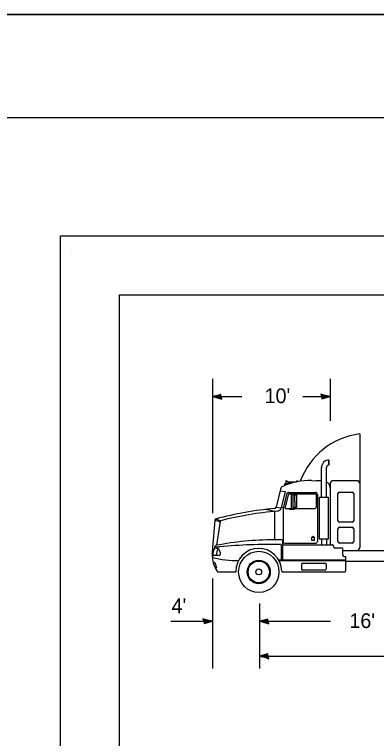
# Model space of a CAD drawing. Extents: x 2145173 to 2147094, y 2149363 to 2149822.
# Drawn here: x 2146571.3 to 2146606.5, y 2149732.5 to 2149802.8 of the extents above; entities that cross this region are included whole.
import ezdxf

# ---------------------------------------------------------------- set-up
doc = ezdxf.new("R2010")
doc.units = 0
for name, color, linetype in [('Design_EX_Roadway Dimensions', 7, 'Continuous'), ('Level 48', 7, 'Continuous'), ('Sheets_50 Reference Boundary', 7, 'Continuous'), ('Sheets_General Details', 7, 'Continuous'), ('Sheets_Printer Plotting Border', 7, 'Continuous'), ('Topo_Building', 7, 'Continuous')]:
    doc.layers.add(name, color=color, linetype=linetype)

msp = doc.modelspace()

# ---------------------------------------------------------------- linework, layer by layer
at = {"layer": 'Design_EX_Roadway Dimensions'}
for p, q in [((2146590.554, 2149767.391), (2146590.554, 2149754.359)), ((2146602.007, 2149767.391), (2146602.007, 2149763.316)), ((2146590.554, 2149765.674), (2146593.419, 2149765.674)), ((2146599.34, 2149765.674), (2146602.007, 2149765.674)), ((2146590.554, 2149748.016), (2146590.554, 2149739.283)), ((2146595.134, 2149745.58), (2146595.134, 2149739.283)), ((2146586.529, 2149743.863), (2146590.554, 2149743.863)), ((2146595.134, 2149743.863), (2146602.035, 2149743.863)), ((2146595.134, 2149740.488), (2146621.396, 2149740.488))]:
    msp.add_line(p, q, dxfattribs=at)
for points in [[(2146591.397, 2149765.651), (2146591.369, 2149765.878), (2146591.012, 2149765.779), (2146590.554, 2149765.674), (2146591.044, 2149765.555), (2146591.47, 2149765.42), (2146591.397, 2149765.651), (2146591.36, 2149765.802), (2146590.866, 2149765.674), (2146591.406, 2149765.502), (2146591.324, 2149765.695), (2146591.099, 2149765.667), (2146591.314, 2149765.608)], [(2146601.169, 2149765.697), (2146601.197, 2149765.47), (2146601.549, 2149765.569), (2146602.007, 2149765.674), (2146601.522, 2149765.793), (2146601.091, 2149765.928), (2146601.169, 2149765.697), (2146601.206, 2149765.546), (2146601.7, 2149765.674), (2146601.16, 2149765.846), (2146601.238, 2149765.653), (2146601.467, 2149765.681), (2146601.247, 2149765.74)], [(2146589.716, 2149743.883), (2146589.744, 2149743.659), (2146590.096, 2149743.757), (2146590.554, 2149743.863), (2146590.069, 2149743.984), (2146589.638, 2149744.117), (2146589.716, 2149743.883), (2146589.753, 2149743.737), (2146590.247, 2149743.865), (2146589.707, 2149744.035), (2146589.785, 2149743.842), (2146590.014, 2149743.87), (2146589.794, 2149743.929)], [(2146589.716, 2149743.883), (2146589.744, 2149743.659), (2146590.096, 2149743.757), (2146590.554, 2149743.863), (2146590.069, 2149743.984), (2146589.638, 2149744.117), (2146589.716, 2149743.883), (2146589.753, 2149743.737), (2146590.247, 2149743.865), (2146589.707, 2149744.035), (2146589.785, 2149743.842), (2146590.014, 2149743.87), (2146589.794, 2149743.929)], [(2146595.976, 2149743.842), (2146595.949, 2149744.067), (2146595.592, 2149743.968), (2146595.134, 2149743.863), (2146595.624, 2149743.741), (2146596.049, 2149743.609), (2146595.976, 2149743.842), (2146595.94, 2149743.989), (2146595.445, 2149743.86), (2146595.985, 2149743.691), (2146595.903, 2149743.883), (2146595.679, 2149743.856), (2146595.894, 2149743.796)], [(2146595.976, 2149740.465), (2146595.949, 2149740.689), (2146595.592, 2149740.593), (2146595.134, 2149740.488), (2146595.624, 2149740.366), (2146596.049, 2149740.231), (2146595.976, 2149740.465), (2146595.94, 2149740.614), (2146595.445, 2149740.486), (2146595.985, 2149740.314), (2146595.903, 2149740.506), (2146595.679, 2149740.479), (2146595.894, 2149740.419)]]:
    msp.add_lwpolyline(points, dxfattribs=at)
at = {"layer": 'Level 48'}
msp.add_lwpolyline([(2146414.15, 2149802.771), (2147094.15, 2149802.771), (2147094.15, 2149362.771), (2146414.15, 2149362.771)], close=True, dxfattribs=at)
at = {"layer": 'Sheets_50 Reference Boundary'}
msp.add_lwpolyline([(2146454.15, 2149792.767), (2147084.15, 2149792.767), (2147084.15, 2149392.771), (2146454.15, 2149392.771)], close=True, dxfattribs=at)
at = {"layer": 'Sheets_General Details'}
for p, q in [((2147094.15, 2149802.771), (2146414.15, 2149802.771)), ((2146576.901, 2149779.596), (2146576.901, 2149779.596))]:
    msp.add_line(p, q, dxfattribs=at)
for points in [[(2146454.15, 2149792.771), (2147084.15, 2149792.771), (2147084.15, 2149372.771), (2146454.15, 2149372.771)], [(2146575.803, 2149781.285), (2146770.424, 2149781.285), (2146770.424, 2149655.354), (2146575.803, 2149655.354)], [(2146581.527, 2149775.561), (2146764.7, 2149775.561), (2146764.7, 2149661.078), (2146581.527, 2149661.078)]]:
    msp.add_lwpolyline(points, close=True, dxfattribs=at)
at = {"layer": 'Sheets_Printer Plotting Border'}
msp.add_lwpolyline([(2146414.15, 2149362.771), (2147094.15, 2149362.771), (2147094.15, 2149802.771), (2146414.15, 2149802.771)], close=True, dxfattribs=at)
at = {"layer": 'Topo_Building'}
for p, q in [((2146576.901, 2149779.596), (2146576.901, 2149779.596)), ((2146604.867, 2149762.054), (2146604.867, 2149757.228)), ((2146604.867, 2149762.054), (2146604.867, 2149757.228)), ((2146601.824, 2149759.519), (2146601.824, 2149759.03)), ((2146601.824, 2149759.519), (2146601.824, 2149759.03)), ((2146601.874, 2149759.519), (2146601.874, 2149759.034)), ((2146601.874, 2149759.519), (2146601.874, 2149759.034)), ((2146601.146, 2149755.916), (2146601.146, 2149758.778)), ((2146601.146, 2149755.916), (2146601.146, 2149758.778)), ((2146601.622, 2149755.916), (2146601.622, 2149758.778)), ((2146601.622, 2149755.916), (2146601.622, 2149758.778)), ((2146597.735, 2149757.212), (2146597.735, 2149757.546)), ((2146597.735, 2149757.546), (2146597.904, 2149757.404)), ((2146597.735, 2149757.212), (2146597.735, 2149757.546)), ((2146597.735, 2149757.546), (2146597.904, 2149757.404)), ((2146597.79, 2149757.212), (2146597.904, 2149757.312)), ((2146597.79, 2149757.212), (2146597.904, 2149757.312)), ((2146597.904, 2149757.404), (2146598.71, 2149757.404)), ((2146597.904, 2149757.404), (2146598.71, 2149757.404)), ((2146597.904, 2149757.312), (2146598.348, 2149757.312)), ((2146597.904, 2149757.312), (2146598.348, 2149757.312)), ((2146598.71, 2149757.404), (2146598.792, 2149757.518)), ((2146598.71, 2149757.404), (2146598.792, 2149757.518)), ((2146598.792, 2149757.518), (2146598.792, 2149757.413)), ((2146598.792, 2149757.518), (2146598.792, 2149757.413)), ((2146600.18, 2149757.527), (2146600.62, 2149757.514)), ((2146600.18, 2149757.527), (2146600.62, 2149757.514)), ((2146602.289, 2149757.516), (2146604.585, 2149757.516)), ((2146602.289, 2149757.516), (2146604.585, 2149757.516)), ((2146597.167, 2149756.689), (2146596.741, 2149754.94)), ((2146597.167, 2149756.689), (2146596.741, 2149754.94)), ((2146597.597, 2149757.212), (2146597.597, 2149757.047)), ((2146598.028, 2149757.212), (2146597.597, 2149757.212)), ((2146597.597, 2149757.212), (2146597.597, 2149757.047)), ((2146598.028, 2149757.212), (2146597.597, 2149757.212)), ((2146602.003, 2149757.23), (2146602.003, 2149751.3)), ((2146602.003, 2149757.23), (2146602.003, 2149751.3)), ((2146602.003, 2149757.228), (2146602.003, 2149751.302)), ((2146602.003, 2149757.228), (2146602.003, 2149751.302)), ((2146604.867, 2149757.228), (2146604.867, 2149751.027)), ((2146604.867, 2149757.228), (2146604.867, 2149751.027)), ((2146597.13, 2149756.538), (2146597.629, 2149756.465)), ((2146597.13, 2149756.538), (2146597.629, 2149756.465)), ((2146597.629, 2149756.465), (2146597.245, 2149754.89)), ((2146597.629, 2149756.465), (2146597.245, 2149754.89)), ((2146597.767, 2149756.188), (2146597.423, 2149754.817)), ((2146597.767, 2149756.188), (2146597.423, 2149754.817)), ((2146597.904, 2149756.154), (2146597.606, 2149754.94)), ((2146597.904, 2149756.154), (2146597.606, 2149754.94)), ((2146597.991, 2149756.369), (2146600.523, 2149756.369)), ((2146597.991, 2149756.369), (2146600.523, 2149756.369)), ((2146597.996, 2149756.227), (2146598.518, 2149756.227)), ((2146597.996, 2149756.227), (2146598.518, 2149756.227)), ((2146598.046, 2149756.264), (2146598.046, 2149756.293)), ((2146598.435, 2149756.293), (2146598.046, 2149756.293)), ((2146598.046, 2149756.264), (2146598.046, 2149756.293)), ((2146598.435, 2149756.293), (2146598.046, 2149756.293)), ((2146598.435, 2149756.264), (2146598.046, 2149756.264)), ((2146598.435, 2149756.264), (2146598.046, 2149756.264)), ((2146598.211, 2149756.227), (2146598.211, 2149754.817)), ((2146598.211, 2149756.227), (2146598.211, 2149754.817)), ((2146598.403, 2149756.135), (2146598.545, 2149756.135)), ((2146598.403, 2149754.904), (2146598.403, 2149756.135)), ((2146598.403, 2149756.135), (2146598.545, 2149756.135)), ((2146598.403, 2149754.904), (2146598.403, 2149756.135)), ((2146598.545, 2149755.508), (2146598.545, 2149756.149)), ((2146598.545, 2149755.508), (2146598.545, 2149756.149)), ((2146598.554, 2149756.227), (2146600.523, 2149756.227)), ((2146598.554, 2149756.227), (2146600.523, 2149756.227)), ((2146598.577, 2149755.508), (2146598.577, 2149756.149)), ((2146598.577, 2149755.508), (2146598.577, 2149756.149)), ((2146598.577, 2149756.135), (2146598.71, 2149756.135)), ((2146598.577, 2149756.135), (2146598.71, 2149756.135)), ((2146598.71, 2149756.135), (2146598.71, 2149754.904)), ((2146598.71, 2149756.135), (2146598.71, 2149754.904)), ((2146600.62, 2149756.131), (2146600.62, 2149754.915)), ((2146600.62, 2149756.131), (2146600.62, 2149754.915)), ((2146600.762, 2149756.129), (2146600.762, 2149751.616)), ((2146600.762, 2149756.129), (2146600.762, 2149751.616)), ((2146602.751, 2149753.617), (2146602.751, 2149756.254)), ((2146602.751, 2149753.617), (2146602.751, 2149756.254)), ((2146602.886, 2149756.392), (2146604.146, 2149756.392)), ((2146602.886, 2149756.392), (2146604.146, 2149756.392)), ((2146604.279, 2149756.254), (2146604.279, 2149753.617)), ((2146604.279, 2149756.254), (2146604.279, 2149753.617)), ((2146598.545, 2149755.508), (2146598.545, 2149754.862)), ((2146598.545, 2149755.508), (2146598.545, 2149754.862)), ((2146598.577, 2149755.508), (2146598.577, 2149754.862)), ((2146598.577, 2149755.508), (2146598.577, 2149754.862)), ((2146596.585, 2149754.523), (2146596.585, 2149751.865)), ((2146596.585, 2149754.523), (2146596.585, 2149751.865)), ((2146596.736, 2149754.936), (2146597.162, 2149754.881)), ((2146596.736, 2149754.936), (2146597.162, 2149754.881)), ((2146597.254, 2149754.936), (2146597.442, 2149754.89)), ((2146597.254, 2149754.936), (2146597.442, 2149754.89)), ((2146597.423, 2149754.817), (2146597.423, 2149751.616)), ((2146597.423, 2149754.817), (2146597.423, 2149751.616)), ((2146597.698, 2149754.817), (2146598.536, 2149754.817)), ((2146597.698, 2149754.817), (2146598.536, 2149754.817)), ((2146598.435, 2149754.748), (2146598.046, 2149754.748)), ((2146598.046, 2149754.748), (2146598.046, 2149754.72)), ((2146598.435, 2149754.748), (2146598.046, 2149754.748)), ((2146598.046, 2149754.748), (2146598.046, 2149754.72)), ((2146598.435, 2149754.72), (2146598.046, 2149754.72)), ((2146598.435, 2149754.72), (2146598.046, 2149754.72)), ((2146598.545, 2149754.904), (2146598.403, 2149754.904)), ((2146598.545, 2149754.904), (2146598.403, 2149754.904)), ((2146598.568, 2149754.817), (2146600.523, 2149754.817)), ((2146598.568, 2149754.817), (2146600.523, 2149754.817)), ((2146598.71, 2149754.904), (2146598.577, 2149754.904)), ((2146598.71, 2149754.904), (2146598.577, 2149754.904)), ((2146590.779, 2149753.653), (2146590.568, 2149751.043)), ((2146590.779, 2149753.653), (2146590.568, 2149751.043)), ((2146591.31, 2149753.562), (2146590.948, 2149751.242)), ((2146591.31, 2149753.562), (2146590.948, 2149751.242)), ((2146604.146, 2149753.479), (2146602.886, 2149753.479)), ((2146604.146, 2149753.479), (2146602.886, 2149753.479)), ((2146602.751, 2149751.6), (2146602.751, 2149752.85)), ((2146602.751, 2149751.6), (2146602.751, 2149752.85)), ((2146602.886, 2149752.987), (2146604.146, 2149752.987)), ((2146602.886, 2149752.987), (2146604.146, 2149752.987)), ((2146604.279, 2149752.85), (2146604.279, 2149751.6)), ((2146604.279, 2149752.85), (2146604.279, 2149751.6)), ((2146597.268, 2149751.783), (2146596.672, 2149751.78)), ((2146597.268, 2149751.783), (2146596.672, 2149751.78)), ((2146597.35, 2149751.698), (2146597.35, 2149749.834)), ((2146597.35, 2149751.698), (2146597.35, 2149749.834)), ((2146600.189, 2149751.996), (2146600.331, 2149752.117)), ((2146600.189, 2149751.996), (2146600.331, 2149752.117)), ((2146600.331, 2149752.117), (2146600.478, 2149751.996)), ((2146600.331, 2149752.117), (2146600.478, 2149751.996)), ((2146601.146, 2149751.835), (2146601.146, 2149751.3)), ((2146601.146, 2149751.835), (2146601.146, 2149751.3)), ((2146601.622, 2149751.835), (2146601.622, 2149751.3)), ((2146601.622, 2149751.835), (2146601.622, 2149751.3)), ((2146597.24, 2149751.3), (2146597.24, 2149749.834)), ((2146597.24, 2149751.3), (2146597.24, 2149749.834)), ((2146597.35, 2149751.3), (2146602.181, 2149751.3)), ((2146597.35, 2149751.3), (2146602.181, 2149751.3)), ((2146597.352, 2149751.302), (2146602.181, 2149751.302)), ((2146597.352, 2149751.302), (2146602.181, 2149751.302)), ((2146597.593, 2149751.446), (2146600.592, 2149751.446)), ((2146597.593, 2149751.446), (2146600.592, 2149751.446)), ((2146602.003, 2149751.302), (2146602.179, 2149751.302)), ((2146602.003, 2149751.302), (2146602.179, 2149751.302)), ((2146602.003, 2149751.3), (2146602.177, 2149751.3)), ((2146602.003, 2149751.3), (2146602.177, 2149751.3)), ((2146602.447, 2149750.993), (2146603.198, 2149750.993)), ((2146602.447, 2149750.993), (2146603.198, 2149750.993)), ((2146604.146, 2149751.462), (2146602.886, 2149751.462)), ((2146604.146, 2149751.462), (2146602.886, 2149751.462)), ((2146603.198, 2149750.993), (2146603.198, 2149750.329)), ((2146603.198, 2149750.993), (2146603.198, 2149750.329)), ((2146590.554, 2149750.109), (2146590.554, 2149750.732)), ((2146590.554, 2149750.109), (2146590.554, 2149750.732)), ((2146590.573, 2149750.285), (2146591.255, 2149750.285)), ((2146590.573, 2149750.285), (2146591.255, 2149750.285)), ((2146603.198, 2149750.741), (2146617.609, 2149750.741)), ((2146603.198, 2149750.741), (2146617.609, 2149750.741)), ((2146590.788, 2149749.582), (2146590.962, 2149749.051)), ((2146590.788, 2149749.582), (2146590.962, 2149749.051)), ((2146596.979, 2149749.834), (2146597.24, 2149749.834)), ((2146596.979, 2149749.834), (2146597.24, 2149749.834)), ((2146597.02, 2149749.763), (2146603.482, 2149749.763)), ((2146597.02, 2149749.763), (2146603.482, 2149749.763)), ((2146597.35, 2149749.834), (2146603.482, 2149749.834)), ((2146597.35, 2149749.834), (2146603.482, 2149749.834)), ((2146603.367, 2149750.159), (2146603.482, 2149750.159)), ((2146603.367, 2149750.159), (2146603.482, 2149750.159)), ((2146603.482, 2149750.159), (2146603.482, 2149749.697)), ((2146603.482, 2149750.159), (2146603.482, 2149749.697)), ((2146603.482, 2149749.697), (2146609.515, 2149749.697)), ((2146603.482, 2149749.697), (2146603.482, 2149748.742)), ((2146603.482, 2149749.697), (2146609.515, 2149749.697)), ((2146603.482, 2149749.697), (2146603.482, 2149748.742)), ((2146599.214, 2149749.404), (2146599.214, 2149748.909)), ((2146599.214, 2149749.404), (2146599.214, 2149748.909)), ((2146599.296, 2149749.491), (2146601.513, 2149749.491)), ((2146599.296, 2149749.491), (2146601.513, 2149749.491)), ((2146601.6, 2149749.404), (2146601.6, 2149748.909)), ((2146601.6, 2149749.404), (2146601.6, 2149748.909)), ((2146591.063, 2149748.657), (2146592.821, 2149748.657)), ((2146591.063, 2149748.657), (2146592.821, 2149748.657)), ((2146597.382, 2149748.657), (2146603.399, 2149748.657)), ((2146597.382, 2149748.657), (2146603.399, 2149748.657)), ((2146601.513, 2149748.822), (2146599.296, 2149748.822)), ((2146601.513, 2149748.822), (2146599.296, 2149748.822))]:
    msp.add_line(p, q, dxfattribs=at)
for points in [[(2146600.954, 2149755.916), (2146601.81, 2149755.916), (2146601.81, 2149751.835), (2146600.954, 2149751.835)], [(2146600.954, 2149755.916), (2146601.81, 2149755.916), (2146601.81, 2149751.835), (2146600.954, 2149751.835)], [(2146600.478, 2149751.996), (2146600.189, 2149751.996), (2146600.189, 2149751.735), (2146600.478, 2149751.735)], [(2146600.478, 2149751.996), (2146600.189, 2149751.996), (2146600.189, 2149751.735), (2146600.478, 2149751.735)]]:
    msp.add_lwpolyline(points, close=True, dxfattribs=at)
msp.add_arc((2146605.752, 2149755.01), 7.098, 97.16308, 159.87471, dxfattribs=at)
msp.add_arc((2146605.752, 2149755.01), 7.098, 97.16308, 159.87471, dxfattribs=at)
for centre, major_axis, start_param, end_param in [((2146601.873, 2149758.776), (0, 0.744), 0, 1.570796), ((2146601.873, 2149758.776), (0, 0.744), 0, 1.570796), ((2146601.873, 2149758.776), (0, 0.256), 0, 1.570796), ((2146601.873, 2149758.776), (0, 0.256), 0, 1.570796), ((2146599.993, 2149751.059), (0, 6.471), 6.253636, 6.707568), ((2146599.993, 2149751.059), (0, 6.471), 6.253636, 6.707568), ((2146600.453, 2149751.792), (0, 5.724), 6.15923, 6.253019), ((2146600.453, 2149751.792), (0, 5.724), 6.15923, 6.253019), ((2146601.443, 2149756.843), (0, 0.572), 4.712389, 5.957456), ((2146601.443, 2149756.843), (0, 0.572), 4.712389, 5.957456), ((2146601.443, 2149756.843), (0, 0.572), 4.712389, 5.957456), ((2146601.443, 2149756.843), (0, 0.572), 4.712389, 5.957456), ((2146602.282, 2149757.229), (0, 0.286), 0, 1.570796), ((2146602.282, 2149757.229), (0, 0.286), 0, 1.570796), ((2146604.587, 2149757.229), (0, 0.286), 4.712389, 6.283185), ((2146604.587, 2149757.229), (0, 0.286), 4.712389, 6.283185), ((2146597.549, 2149756.591), (0, 0.401), 0.424383, 1.324977), ((2146597.549, 2149756.591), (0, 0.401), 0.424383, 1.324977), ((2146597.65, 2149757.128), (0, 0.0984), 0.577951, 2.563642), ((2146597.65, 2149757.128), (0, 0.0984), 0.577951, 2.563642), ((2146597.994, 2149756.129), (0, 0.242), 0, 1.323039), ((2146597.994, 2149756.129), (0, 0.242), 0, 1.323039), ((2146597.995, 2149756.131), (0, 0.0973), 0, 1.325991), ((2146597.995, 2149756.131), (0, 0.0973), 0, 1.325991), ((2146598.436, 2149756.15), (0, 0.143), 4.712389, 6.283185), ((2146598.436, 2149756.15), (0, 0.143), 4.712389, 6.283185), ((2146598.436, 2149756.15), (0, 0.114), 4.712389, 6.283185), ((2146598.436, 2149756.15), (0, 0.114), 4.712389, 6.283185), ((2146600.525, 2149756.129), (0, 0.242), 4.712389, 6.283185), ((2146600.525, 2149756.129), (0, 0.242), 4.712389, 6.283185), ((2146600.525, 2149756.131), (0, 0.0973), 4.712389, 6.283185), ((2146600.525, 2149756.131), (0, 0.0973), 4.712389, 6.283185), ((2146602.886, 2149756.254), (0, 0.137), 0, 1.570796), ((2146602.886, 2149756.254), (0, 0.137), 0, 1.570796), ((2146604.145, 2149756.254), (0, 0.137), 4.712389, 6.283185), ((2146604.145, 2149756.254), (0, 0.137), 4.712389, 6.283185), ((2146599.309, 2149721.525), (0, 33.401), 0.083324, 0.260241), ((2146599.309, 2149721.525), (0, 33.401), 0.083324, 0.260241), ((2146599.309, 2149721.525), (0, 33.115), 0.076186, 0.247568), ((2146599.309, 2149721.525), (0, 33.115), 0.076186, 0.247568), ((2146595.463, 2149751.094), (0, 3.616), 5.959593, 6.249064), ((2146595.463, 2149751.094), (0, 3.616), 5.959593, 6.249064), ((2146596.577, 2149754.981), (0, 0.172), 3.224917, 4.466642), ((2146596.577, 2149754.981), (0, 0.172), 3.224917, 4.466642), ((2146596.81, 2149755), (0, 0.458), 3.217779, 4.465993), ((2146596.81, 2149755), (0, 0.458), 3.217779, 4.465993), ((2146597.176, 2149754.964), (0, -0.0859), 6.152471, 7.607623), ((2146597.176, 2149754.964), (0, -0.0859), 6.152471, 7.607623), ((2146597.698, 2149754.915), (0, 0.0973), 1.324861, 3.141593), ((2146597.698, 2149754.915), (0, 0.0973), 1.324861, 3.141593), ((2146598.436, 2149754.863), (0, -0.114), 0, 1.570796), ((2146598.436, 2149754.863), (0, -0.143), 0, 1.570796), ((2146598.436, 2149754.863), (0, -0.114), 0, 1.570796), ((2146598.436, 2149754.863), (0, -0.143), 0, 1.570796), ((2146600.525, 2149754.915), (0, -0.0973), 0, 1.570796), ((2146600.525, 2149754.915), (0, -0.0973), 0, 1.570796), ((2146590.948, 2149753.635), (0, 0.172), 0.260241, 1.505643), ((2146590.948, 2149753.635), (0, 0.172), 0.260241, 1.505643), ((2146590.569, 2149752.017), (0, 1.774), 5.82567, 6.125456), ((2146590.569, 2149752.017), (0, 1.774), 5.82567, 6.125456), ((2146590.569, 2149752.017), (0, 1.65), 5.813353, 6.151865), ((2146590.569, 2149752.017), (0, 1.65), 5.813353, 6.151865), ((2146591.394, 2149753.547), (0, 0.0859), 0.247568, 1.41152), ((2146591.394, 2149753.547), (0, 0.0859), 0.247568, 1.41152), ((2146602.886, 2149753.617), (0, -0.137), 4.712389, 6.283185), ((2146602.886, 2149753.617), (0, -0.137), 4.712389, 6.283185), ((2146604.145, 2149753.617), (0, 0.137), 3.141593, 4.712389), ((2146604.145, 2149753.617), (0, 0.137), 3.141593, 4.712389), ((2146602.886, 2149752.851), (0, 0.137), 0, 1.570796), ((2146602.886, 2149752.851), (0, 0.137), 0, 1.570796), ((2146604.145, 2149752.851), (0, 0.137), 4.712389, 6.283185), ((2146604.145, 2149752.851), (0, 0.137), 4.712389, 6.283185), ((2146596.796, 2149718.31), (0, 33.471), 0.008905, 0.180334), ((2146596.796, 2149718.31), (0, 33.471), 0.008905, 0.180334), ((2146596.503, 2149751.865), (0, 0.0859), 3.150497, 4.712389), ((2146596.503, 2149751.865), (0, 0.0859), 3.150497, 4.712389), ((2146596.671, 2149751.867), (0, -0.0859), 4.712389, 6.289057), ((2146596.671, 2149751.867), (0, -0.0859), 4.712389, 6.289057), ((2146597.268, 2149751.697), (0, 0.0859), 4.712389, 6.288019), ((2146597.268, 2149751.697), (0, 0.0859), 4.712389, 6.288019), ((2146594.193, 2149750.732), (0, 3.721), 1.487222, 1.570796), ((2146594.193, 2149750.732), (0, 3.721), 1.487222, 1.570796), ((2146593.526, 2149749.908), (0, 3.045), 1.154966, 1.49897), ((2146593.526, 2149749.908), (0, 3.045), 1.154966, 1.49897), ((2146591.186, 2149752.003), (0, -1.072), 5.859548, 6.162613), ((2146591.186, 2149752.003), (0, -1.072), 5.859548, 6.162613), ((2146590.955, 2149751.069), (0, 0.172), 0.180334, 1.154966), ((2146590.955, 2149751.069), (0, 0.172), 0.180334, 1.154966), ((2146591.186, 2149752.003), (0, -0.919), 5.855732, 6.373368), ((2146591.186, 2149752.003), (0, -0.919), 5.855732, 6.373368), ((2146596.003, 2149701.045), (0, 50.276), 6.257975, 6.379655), ((2146596.003, 2149701.045), (0, 50.276), 6.257975, 6.379655), ((2146595.058, 2149748.656), (0, 2.29), 4.748541, 7.853982), ((2146595.058, 2149748.656), (0, 2.29), 4.748541, 7.853982), ((2146597.592, 2149751.617), (0, -0.172), 4.712389, 6.283185), ((2146597.592, 2149751.617), (0, -0.172), 4.712389, 6.283185), ((2146600.593, 2149751.617), (0, 0.172), 3.141593, 4.712389), ((2146600.593, 2149751.617), (0, 0.172), 3.141593, 4.712389), ((2146602.183, 2149751.163), (0, 0.137), 4.59126, 6.283185), ((2146602.183, 2149751.163), (0, 0.137), 4.59126, 6.283185), ((2146602.183, 2149751.163), (0, 0.137), 4.59126, 6.283185), ((2146602.183, 2149751.163), (0, 0.137), 4.59126, 6.283185), ((2146602.449, 2149751.13), (0, 0.137), 1.453688, 3.141593), ((2146602.449, 2149751.13), (0, 0.137), 1.453688, 3.141593), ((2146602.886, 2149751.598), (0, -0.137), 4.712389, 6.283185), ((2146602.886, 2149751.598), (0, -0.137), 4.712389, 6.283185), ((2146604.145, 2149751.598), (0, 0.137), 3.141593, 4.712389), ((2146604.145, 2149751.598), (0, 0.137), 3.141593, 4.712389), ((2146604.587, 2149751.027), (0, -0.286), 0, 1.570796), ((2146604.587, 2149751.027), (0, -0.286), 0, 1.570796), ((2146593.526, 2149749.908), (0, 2.687), 1.181564, 1.429666), ((2146593.526, 2149749.908), (0, 2.687), 1.181564, 1.429666), ((2146591.046, 2149750.825), (0, -0.114), 2.328287, 3.020445), ((2146591.046, 2149750.825), (0, -0.114), 2.328287, 3.020445), ((2146590.567, 2149750.362), (0, -0.789), 1.584451, 2.328466), ((2146590.567, 2149750.362), (0, -0.789), 1.584451, 2.328466), ((2146591.254, 2149750.371), (0, -0.0859), 0, 1.584481), ((2146591.254, 2149750.371), (0, -0.0859), 0, 1.584481), ((2146603.366, 2149750.33), (0, -0.172), 4.712389, 6.283185), ((2146603.366, 2149750.33), (0, -0.172), 4.712389, 6.283185), ((2146593.073, 2149750.207), (0, -2.576), 4.743671, 5.358667), ((2146593.073, 2149750.207), (0, -2.576), 4.743671, 5.358667), ((2146592.747, 2149758.349), (0, -8.586), 6.019466, 6.325585), ((2146592.747, 2149758.349), (0, -8.586), 6.019466, 6.325585), ((2146590.916, 2149750.646), (0, -1.072), 5.998811, 6.162613), ((2146590.916, 2149750.646), (0, -1.072), 5.998811, 6.162613), ((2146591.087, 2149750.117), (0, -1.072), 6.012515, 6.162613), ((2146591.087, 2149750.117), (0, -1.072), 6.012515, 6.162613), ((2146599.297, 2149749.404), (0, -0.0859), 3.141593, 4.712389), ((2146599.297, 2149749.404), (0, -0.0859), 3.141593, 4.712389), ((2146599.297, 2149748.908), (0, -0.0859), 4.712389, 6.283185), ((2146599.297, 2149748.908), (0, -0.0859), 4.712389, 6.283185), ((2146601.514, 2149749.404), (0, 0.0859), 4.712389, 6.283185), ((2146601.514, 2149749.404), (0, 0.0859), 4.712389, 6.283185), ((2146601.514, 2149748.908), (0, -0.0859), 0, 1.570796), ((2146601.514, 2149748.908), (0, -0.0859), 0, 1.570796), ((2146597.379, 2149748.742), (0, 0.0859), 1.606949, 3.141593), ((2146597.379, 2149748.742), (0, 0.0859), 1.606949, 3.141593), ((2146603.399, 2149748.742), (0, 0.0859), 3.141593, 4.712389), ((2146603.399, 2149748.742), (0, 0.0859), 3.141593, 4.712389)]:
    msp.add_ellipse(centre, major_axis=major_axis, ratio=0.9779, start_param=start_param, end_param=end_param, dxfattribs=at)
for centre, major_axis in [((2146600.333, 2149752.117), (0, 0.00687)), ((2146600.333, 2149752.117), (0, 0.00687)), ((2146595.058, 2149748.656), (0, 2.003)), ((2146595.058, 2149748.656), (0, 2.003)), ((2146595.058, 2149748.656), (0, 1.145)), ((2146595.058, 2149748.656), (0, 1.145)), ((2146595.058, 2149748.656), (0, 1.059)), ((2146595.058, 2149748.656), (0, 1.059)), ((2146595.058, 2149748.656), (0, 0.286)), ((2146595.058, 2149748.656), (0, 0.286))]:
    msp.add_ellipse(centre, major_axis=major_axis, ratio=0.9779, dxfattribs=at)

# ---------------------------------------------------------------- texts
at = {"layer": 'Design_EX_Roadway Dimensions'}
for s, p in [("10'", (2146595.622, 2149765.04)), ("4'", (2146586.582, 2149744.646)), ("16'", (2146603.861, 2149743.208))]:
    msp.add_text(s, height=1.431, dxfattribs=at).set_placement(p)

doc.saveas('drawing.dxf')
